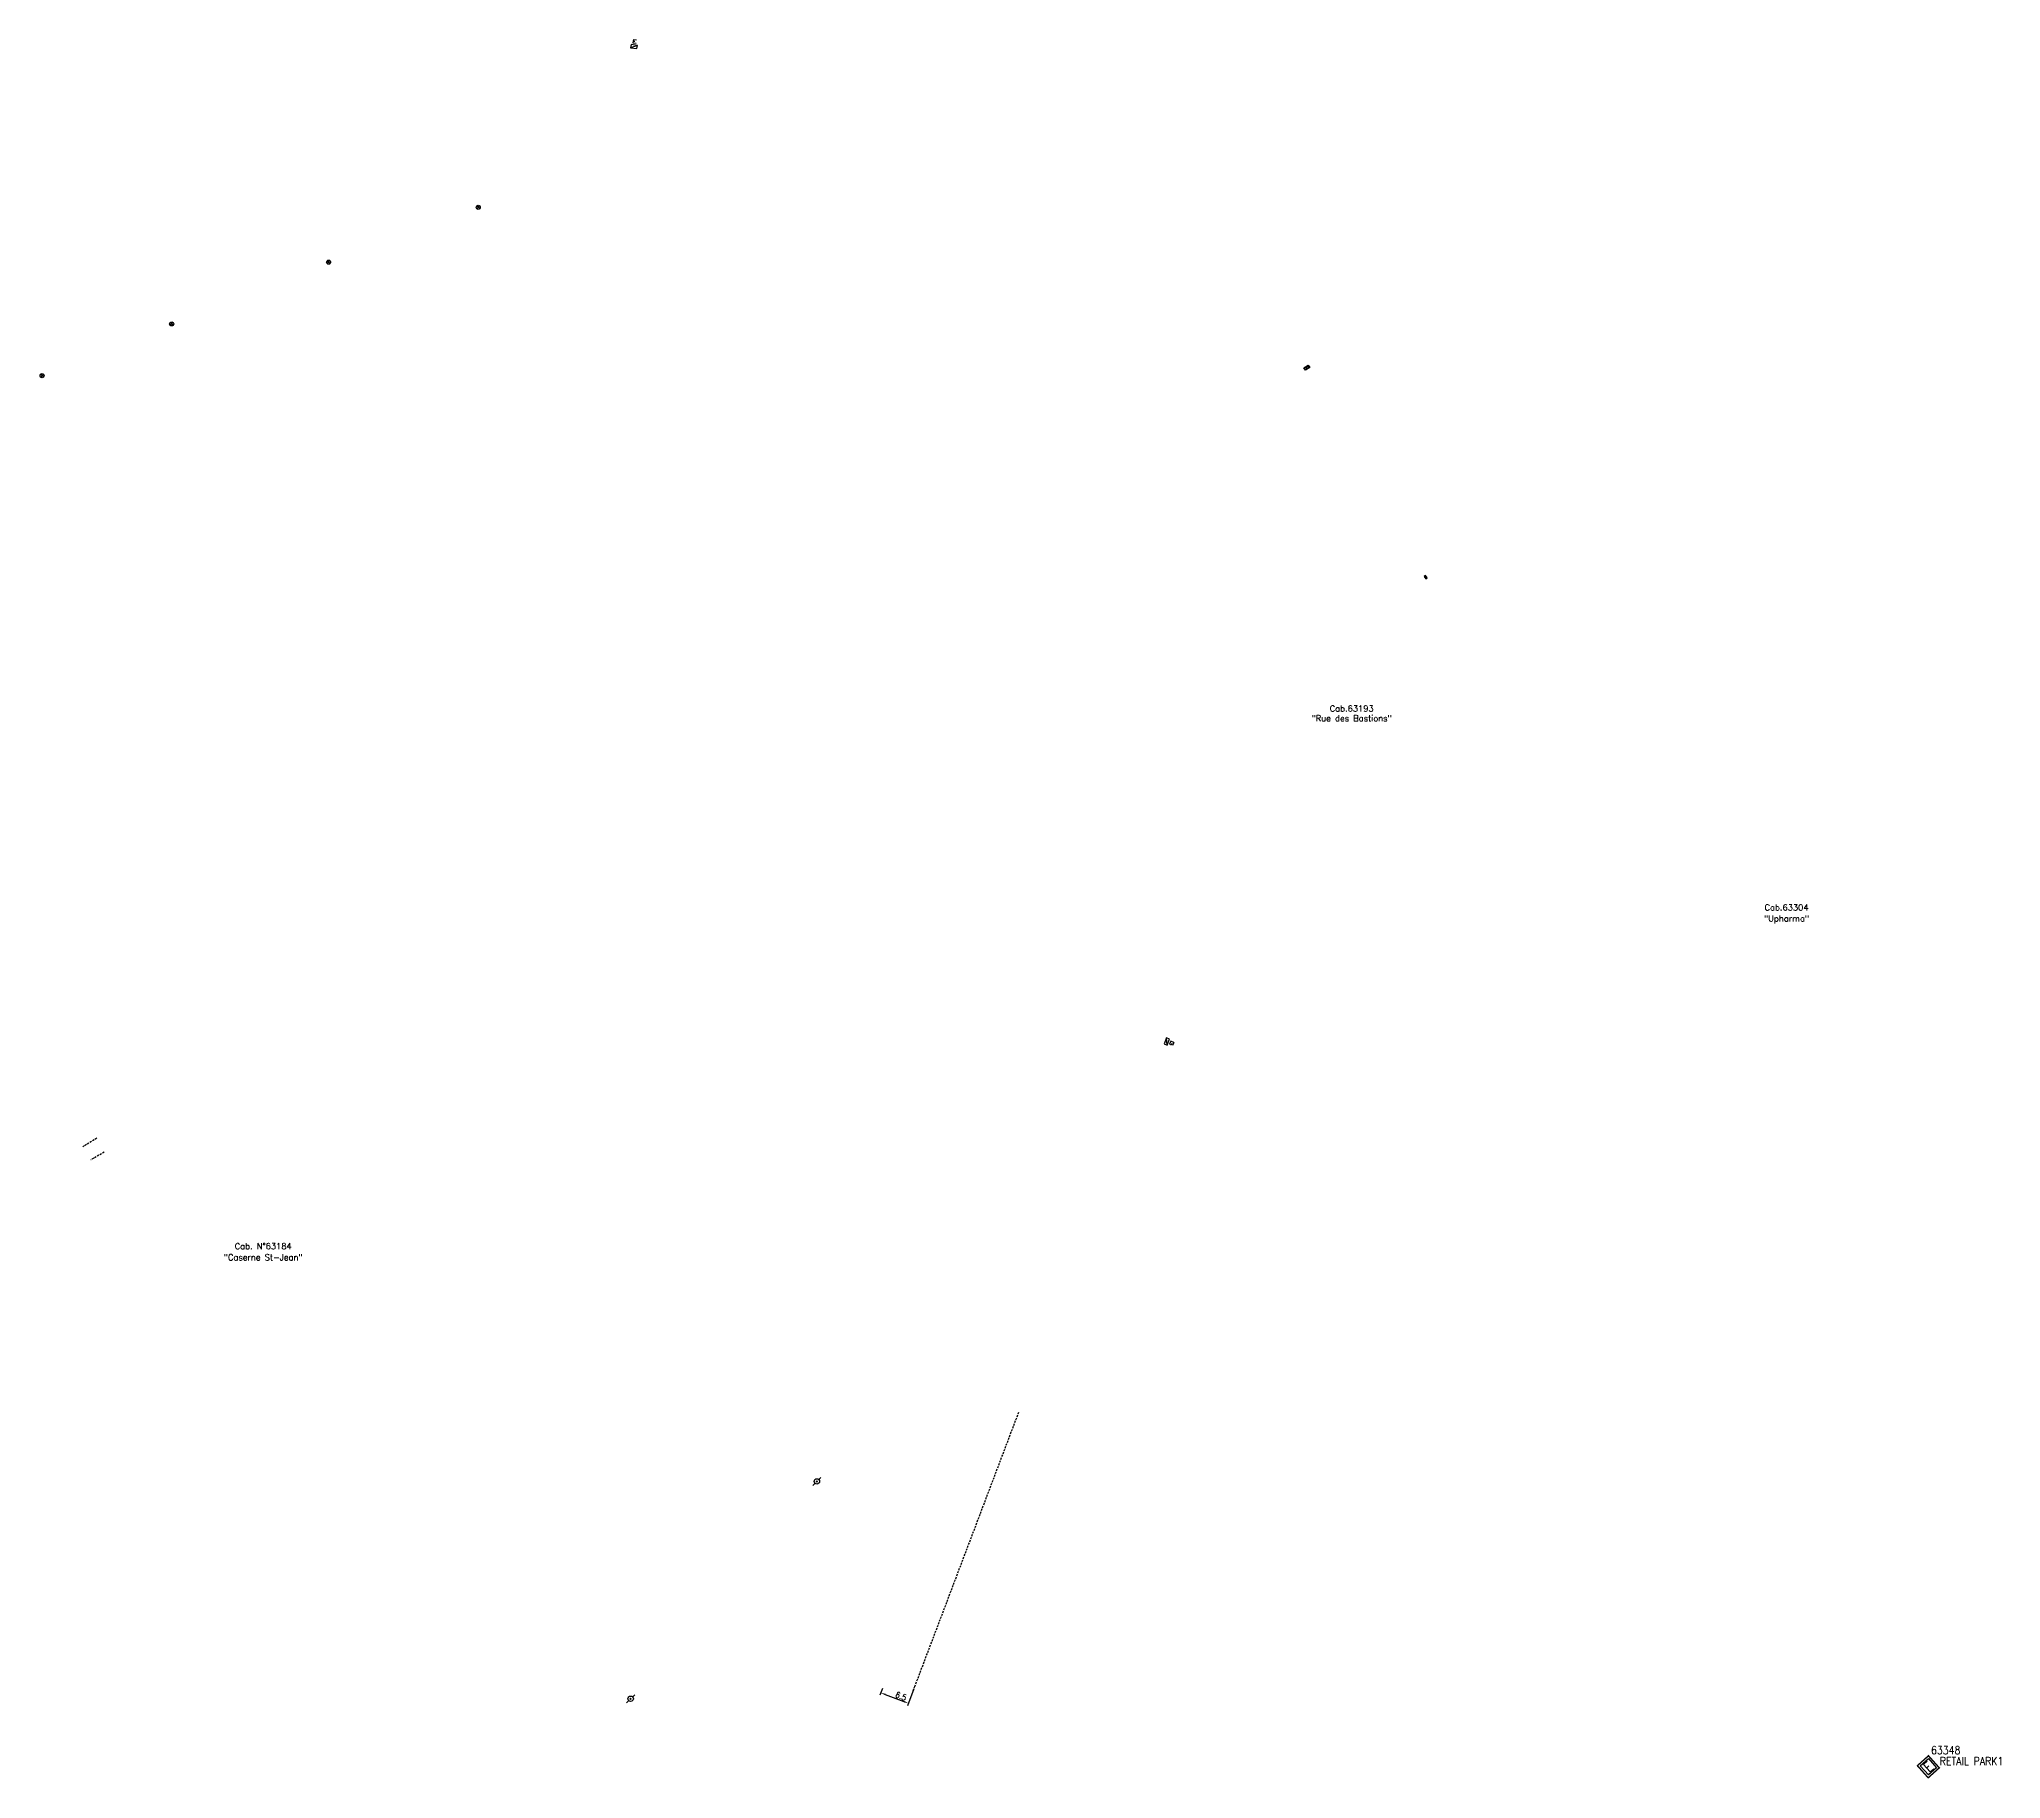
# Model space of a CAD drawing. Header units: millimetres. Extents: x 81001 to 81976, y 143860 to 145000.
# Drawn here: x 81491.5 to 81976.1, y 143998.3 to 144428 of the extents above; entities that cross this region are included whole.
import ezdxf
from ezdxf.enums import TextEntityAlignment as Align

# ---------------------------------------------------------------- set-up
doc = ezdxf.new("R2010")
doc.units = ezdxf.units.MM
doc.linetypes.add('DASHED', pattern=[0.75, 0.5, -0.25])
doc.layers.get('0').update_dxf_attribs({"linetype": 'CONTINUOUS'})
for name, color, linetype in [('B_310', 7, 'CONTINUOUS'), ('BB01', 7, 'CONTINUOUS'), ('BB08', 7, 'CONTINUOUS'), ('BR12', 7, 'CONTINUOUS'), ('M_200', 7, 'CONTINUOUS'), ('W0100', 7, 'CONTINUOUS'), ('W0112', 1, 'DASHED'), ('W0430', 7, 'CONTINUOUS'), ('W0432', 7, 'CONTINUOUS'), ('W0473', 7, 'CONTINUOUS')]:
    doc.layers.add(name, color=color, linetype=linetype)
doc.styles.add('M_ROMANS', font='ROMANS.shx', dxfattribs={"width": 0.75})
doc.styles.get("Standard").update_dxf_attribs({"font": 'romans.shx', "width": 0.85})
doc.dimstyles.get("Standard").update_dxf_attribs({"dimtxt": 1.5, "dimasz": 1.2, "dimexe": 0.625, "dimexo": 0.625, "dimgap": 0.25, "dimtad": 1, "dimdec": 1, "dimzin": 0, "dimdsep": 46, "dimtxsty": 'Standard', "dimcen": -0.5, "dimadec": 0, "dimazin": 0, "dimtfac": 1, "dimtdec": 1, "dimtmove": 0, "dimatfit": 3, "dimfxl": 0, "dimtolj": 1, "dimtzin": 0, "dimarcsym": 0})

# ---------------------------------------------------------------- blocks, each defined once
blk = doc.blocks.new('B_310_01')
at = {"color": 0, "linetype": 'Continuous', "flags": 128}
blk.add_lwpolyline([(-2.25, -1.25), (-2.25, 1.25), (2.25, 1.25), (2.25, -1.25)], close=True, dxfattribs=at)
at = {"color": 0, "linetype": 'Continuous', "style": 'M_ROMANS', "width": 0.75}
blk.add_text('3/3', height=1.2, dxfattribs=at).set_placement((0, 0), align=Align.MIDDLE)
at = {"color": 0, "linetype": 'Continuous', "style": 'M_ROMANS', "width": 0.75, "flags": 3}
for tag, p in [('DEF_COUP', (0, -7.5)), ('DEF_TYPE', (0, -10)), ('DEF_LEG', (0, -5))]:
    blk.add_attdef(tag, text='', height=1.2, dxfattribs=at).set_placement(p, align=Align.MIDDLE)
blk = doc.blocks.new('BR1209')
at = {"color": 0, "linetype": 'Continuous', "flags": 128}
for points in [[(-0.5, 0), (0.5, 0)], [(0, 0.5), (0, -0.5)]]:
    blk.add_lwpolyline(points, dxfattribs=at)
at = {"color": 0, "linetype": 'Continuous'}
blk.add_circle((0, 0), 0.5, dxfattribs=at)
at = {"color": 0, "linetype": 'Continuous', "width": 0.75}
blk.add_attdef('NUM', text='', height=1.2, dxfattribs=at).set_placement((0, 2), align=Align.MIDDLE)
at = {"color": 0, "linetype": 'Continuous', "width": 0.75, "flags": 3}
for tag, p in [('DEF_LEG', (0, -10)), ('DEF_COUP', (0, -12.5)), ('DEF_TYPE', (0, -15))]:
    blk.add_attdef(tag, text='', height=1.2, dxfattribs=at).set_placement(p, align=Align.MIDDLE)
blk = doc.blocks.new('T430')
at = {"flags": 128}
for points in [[(0.8, 0.8), (-0.8, 0.8)], [(-0.8, 0.8), (-0.8, 0)], [(0.8, 0.8), (-0.8, 0)], [(-0.8, 0), (0.8, 0)], [(-0.4, 2.1), (0.4, 2.1)], [(-0.4, 2.1), (-0.4, 1.3)], [(-0.4, 1.7), (0, 1.7)], [(-0.4, 1.3), (0.4, 1.3)], [(0.8, 0), (0.8, 0.8)]]:
    blk.add_lwpolyline(points, dxfattribs=at)
blk = doc.blocks.new('T473')
for p, q in [((-0.166667, 0.166667), (0.166667, -0.166667)), ((-0.166667, -0.166667), (0.166667, 0.166667)), ((0.500001, 0.500001), (1.000002, 1.000002)), ((-1.000002, -1.000002), (-0.500001, -0.500001))]:
    blk.add_line(p, q)
blk.add_ellipse((0, 0), major_axis=(0.471405, 0.471405), ratio=1, start_param=5.4977871438, end_param=11.780972451)
blk = doc.blocks.new('*U13')
at = {"layer": 'M_200', "color": 0, "linetype": 'Continuous', "const_width": 0.35, "flags": 128}
blk.add_lwpolyline([(3.68, 4), (3.68, 0), (0, 0), (0, 4)], close=True, dxfattribs=at)
at = {"layer": 'M_200', "color": 0, "linetype": 'Continuous'}
blk.add_lwpolyline([(0.5, 3.5), (3.18, 3.5), (3.18, 0.5), (0.5, 0.5)], close=True, dxfattribs=at)
at = {"layer": 'M_200', "insert": (1.84, 2), "char_height": 2.5, "width": 3.6755, "attachment_point": 5}
blk.add_mtext('E', dxfattribs=at)
at = {"layer": 'M_200', "color": 0, "linetype": 'Continuous', "width": 0.85}
for tag, p in [('NUM', (2, 17.06)), ('NOM', (2, 10.65))]:
    blk.add_attdef(tag, text='', height=4, dxfattribs=at).set_placement(p, align=Align.MIDDLE)
at = {"layer": 'M_200', "color": 0, "linetype": 'Continuous', "style": 'M_ROMANS', "width": 0.75, "flags": 3}
for tag, p in [('DEF_COUP', (1.87, -5.49)), ('DEF_LEG', (1.87, -2.99)), ('DEF_TYPE', (1.87, -7.99))]:
    blk.add_attdef(tag, text='', height=1.2, dxfattribs=at).set_placement(p, align=Align.MIDDLE)
blk = doc.blocks.new('T432')
at = {"flags": 128}
for points in [[(0.8, 0.8), (-0.8, 0.8)], [(-0.8, 0.8), (-0.8, 0)], [(0.8, 0.8), (-0.8, 0)], [(-0.8, 0), (0.8, 0)], [(-0.4, 2.1), (-0.4, 1.3)], [(-0.4, 1.3), (0.4, 1.3)], [(-0.39, 2.1), (0.41, 2.1)], [(0, 1.7), (0.4, 1.7)], [(0.4, 1.3), (0.4, 1.7)], [(0.8, 0), (0.8, 0.8)]]:
    blk.add_lwpolyline(points, dxfattribs=at)
blk = doc.blocks.new('*D18')
at = {"layer": 'W0112', "color": 0, "linetype": 'Continuous', "lineweight": -2, "transparency": 16777216}
for p, q in [((81699.81, 144020.57), (81699.19, 144018.94)), ((81700.53, 144019.09), (81705.12, 144017.34)), ((81707.6, 144020.46), (81706.02, 144016.33))]:
    blk.add_line(p, q, dxfattribs=at)
at = {"layer": 'W0112', "color": 0, "linetype": 'Continuous', "transparency": 16777216}
for points in [[(81700.6, 144019.28), (81700.46, 144018.9), (81699.41, 144019.52)], [(81705.19, 144017.52), (81705.05, 144017.15), (81706.24, 144016.91)]]:
    blk.add_solid(points, dxfattribs=at)
at = {"layer": 'W0112', "color": 0, "linetype": 'Continuous', "transparency": 16777216, "insert": (81704.4, 144018.68), "char_height": 1.5, "attachment_point": 5, "rotation": 339.0951}
blk.add_mtext('\\A1;6.5', dxfattribs=at)

msp = doc.modelspace()

# ---------------------------------------------------------------- linework, layer by layer
at = {"layer": 'BB01', "linetype": 'Continuous', "flags": 128}
msp.add_lwpolyline([(81834.01, 144295.47), (81833.69, 144295.23), (81834.1, 144294.69), (81834.42, 144294.94)], close=True, dxfattribs=at)
at = {"layer": 'W0100', "color": 252, "linetype": 'DASHED', "flags": 128}
for points in [[(81505.69, 144156.47), (81502.26, 144154.37)], [(81507.55, 144153.02), (81504.22, 144151.13)]]:
    msp.add_lwpolyline(points, dxfattribs=at)
at = {"layer": 'W0112', "color": 252, "linetype": 'DASHED'}
msp.add_lwpolyline([(81707.43, 144020.01), (81707.82, 144021.05), (81733.55, 144088.93)], dxfattribs=at)

# ---------------------------------------------------------------- block references
at = {"layer": 'B_310', "xscale": 0.28125, "yscale": 0.28125, "zscale": 0.28125, "rotation": 33.79772522686967}
msp.add_blockref('B_310_01', (81804.66, 144346.82), dxfattribs=at)
at = {"layer": 'BR12', "color": 252}
for p, rotation in [((81599.96, 144386.43), 139.2464204029716), ((81562.99, 144372.89), 139.2464204029714), ((81524.21, 144357.63), 139.2464204029714), ((81492.19, 144344.85), 139.2464204029714)]:
    msp.add_blockref('BR1209', p, dxfattribs=dict(at, rotation=rotation))
at = {"layer": 'M_200'}
ref = msp.add_blockref('*U13', (81958.19, 143998.52), dxfattribs=dict(at, rotation=41.8177341974554))
ref.add_attrib('NUM', '63348', dxfattribs={"color": 0, "linetype": 'Continuous', "height": 2, "width": 0.85}).set_placement((81962.52, 144005.33), align=Align.MIDDLE)
ref.add_attrib('NOM', 'RETAIL PARK1', dxfattribs={"color": 0, "linetype": 'Continuous', "height": 2, "width": 0.85}).set_placement((81968.91, 144002.63), align=Align.MIDDLE)
at = {"layer": 'W0430', "rotation": 352.092791447019}
msp.add_blockref('T430', (81638.38, 144425.76), dxfattribs=at)
at = {"layer": 'W0432', "rotation": 248.1790312126065}
msp.add_blockref('T432', (81769.71, 144180.55), dxfattribs=at)
at = {"layer": 'W0473'}
for p in [(81683.61, 144071.73), (81637.61, 144018.04)]:
    msp.add_blockref('T473', p, dxfattribs=at)

# ---------------------------------------------------------------- texts
at = {"layer": 'BB08'}
for s, p in [('Cab.63193', (81815.76, 144262.63)), ('"Rue des Bastions"', (81815.76, 144260.26)), ('Cab.63304', (81923.2, 144213.49)), ('"Upharma"', (81923.2, 144210.52)), ('Cab. N%%d63184', (81546.83, 144129.83)), ('"Caserne St-Jean"', (81546.83, 144127.07))]:
    msp.add_text(s, height=1.5, dxfattribs=at).set_placement(p, align=Align.MIDDLE)

# ---------------------------------------------------------------- dimensions: what is measured, and where the dimension line sits
at = {"layer": 'W0112', "color": 252, "linetype": 'Continuous'}
dim = msp.add_linear_dim(base=(81706.24, 144016.91), p1=(81700.04, 144021.15), p2=(81707.82, 144021.05), angle=159.0951, text='6.5', dimstyle='Standard', override={"dimatfit": 0}, dxfattribs=at)
dim.commit()
dim.dimension.update_dxf_attribs({"geometry": '*D18', "text_midpoint": (81704.05, 144017.75), "dimtype": 160})

doc.saveas('drawing.dxf')
